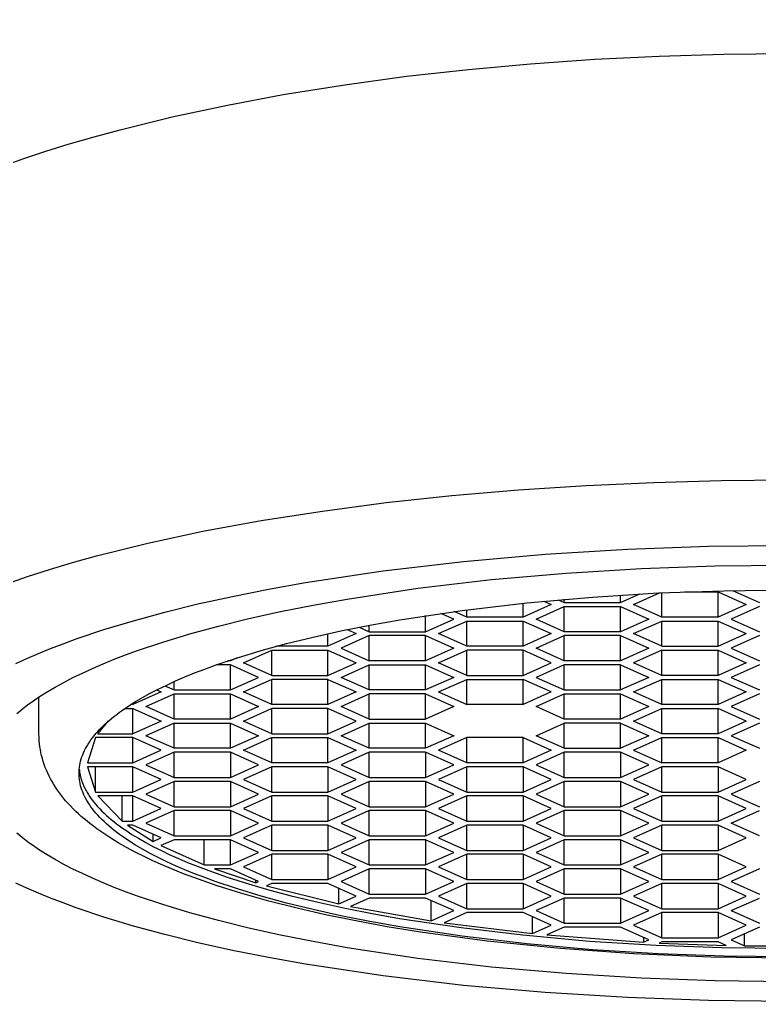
# Model space of a CAD drawing. Extents: x 11391 to 11985, y -6587 to -6167.
# Drawn here: x 11780.23 to 11789.47, y -6324.67 to -6312.41 of the extents above; entities that cross this region are included whole.
import ezdxf

# ---------------------------------------------------------------- set-up
doc = ezdxf.new("R2010")
doc.units = 0
doc.header["$LTSCALE"] = 7
doc.header["$MEASUREMENT"] = 0
doc.layers.get('0').update_dxf_attribs({"color": 2, "linetype": 'CONTINUOUS'})
doc.layers.add('Make2D 표시선', color=7, linetype='CONTINUOUS')

msp = doc.modelspace()

# ---------------------------------------------------------------- linework, layer by layer
at = {"color": 2}
for p, q in [((11786.954, -6319.652), (11787.031, -6319.686)), ((11787.031, -6319.686), (11787.031, -6319.645)), ((11787.734, -6319.686), (11787.973, -6319.579)), ((11787.734, -6319.686), (11787.734, -6319.593)), ((11787.897, -6319.71), (11788.219, -6319.566)), ((11788.249, -6319.868), (11788.249, -6319.565)), ((11788.532, -6319.553), (11788.952, -6319.553)), ((11788.952, -6319.868), (11788.952, -6319.553)), ((11788.953, -6319.553), (11789.304, -6319.71)), ((11789.131, -6319.535), (11789.467, -6319.686)), ((11786.516, -6319.868), (11786.516, -6319.694)), ((11786.867, -6319.71), (11786.516, -6319.868)), ((11786.679, -6319.892), (11787.03, -6319.735)), ((11786.774, -6319.668), (11786.867, -6319.71)), ((11787.031, -6319.686), (11787.734, -6319.686)), ((11787.031, -6319.735), (11787.734, -6319.735)), ((11787.031, -6320.05), (11787.031, -6319.735)), ((11787.734, -6319.735), (11788.086, -6319.892)), ((11787.734, -6320.05), (11787.734, -6319.735)), ((11788.249, -6319.868), (11787.897, -6319.71)), ((11789.304, -6319.71), (11788.952, -6319.868)), ((11789.467, -6319.735), (11789.116, -6319.892)), ((11785.297, -6320.05), (11785.297, -6319.85)), ((11785.297, -6320.05), (11785.649, -6319.892)), ((11785.649, -6319.892), (11785.49, -6319.821)), ((11785.812, -6319.868), (11785.655, -6319.798)), ((11785.812, -6319.868), (11785.812, -6319.777)), ((11786.516, -6319.868), (11785.812, -6319.868)), ((11787.031, -6320.05), (11786.679, -6319.892)), ((11788.086, -6319.892), (11787.734, -6320.05)), ((11788.952, -6319.868), (11788.249, -6319.868)), ((11789.116, -6319.892), (11789.467, -6320.05)), ((11784.469, -6319.994), (11784.594, -6320.05)), ((11784.594, -6320.05), (11784.594, -6319.97)), ((11785.461, -6320.074), (11785.812, -6319.917)), ((11785.812, -6319.917), (11786.516, -6319.917)), ((11785.812, -6320.232), (11785.812, -6319.917)), ((11786.516, -6319.917), (11786.867, -6320.074)), ((11786.516, -6320.232), (11786.516, -6319.917)), ((11787.897, -6320.074), (11788.249, -6319.917)), ((11788.249, -6319.917), (11788.952, -6319.917)), ((11788.249, -6320.232), (11788.249, -6319.917)), ((11788.952, -6319.917), (11789.304, -6320.074)), ((11788.952, -6320.232), (11788.952, -6319.917)), ((11784.431, -6320.074), (11784.079, -6320.232)), ((11784.079, -6320.232), (11784.079, -6320.075)), ((11784.594, -6320.099), (11784.242, -6320.256)), ((11784.319, -6320.024), (11784.431, -6320.074)), ((11784.594, -6320.05), (11785.297, -6320.05)), ((11784.594, -6320.414), (11784.594, -6320.099)), ((11785.297, -6320.099), (11784.594, -6320.099)), ((11785.297, -6320.414), (11785.297, -6320.099)), ((11785.297, -6320.099), (11785.649, -6320.256)), ((11785.812, -6320.232), (11785.461, -6320.074)), ((11786.867, -6320.074), (11786.516, -6320.232)), ((11786.679, -6320.256), (11787.031, -6320.099)), ((11787.734, -6320.05), (11787.031, -6320.05)), ((11787.734, -6320.099), (11787.031, -6320.099)), ((11787.031, -6320.414), (11787.031, -6320.099)), ((11787.734, -6320.414), (11787.734, -6320.099)), ((11787.734, -6320.099), (11788.086, -6320.256)), ((11788.249, -6320.232), (11787.897, -6320.074)), ((11788.952, -6320.232), (11789.304, -6320.074)), ((11789.467, -6320.099), (11789.116, -6320.256)), ((11784.079, -6320.232), (11783.437, -6320.232)), ((11784.242, -6320.256), (11784.594, -6320.414)), ((11785.649, -6320.256), (11785.297, -6320.414)), ((11786.516, -6320.232), (11785.812, -6320.232)), ((11787.031, -6320.414), (11786.679, -6320.256)), ((11788.086, -6320.256), (11787.734, -6320.414)), ((11788.249, -6320.232), (11788.952, -6320.232)), ((11789.116, -6320.256), (11789.467, -6320.414)), ((11782.945, -6320.376), (11782.861, -6320.414)), ((11783.024, -6320.438), (11783.376, -6320.281)), ((11783.376, -6320.596), (11783.376, -6320.281)), ((11783.376, -6320.281), (11784.079, -6320.281)), ((11784.079, -6320.281), (11784.431, -6320.438)), ((11784.079, -6320.596), (11784.079, -6320.281)), ((11785.461, -6320.438), (11785.812, -6320.281)), ((11786.516, -6320.281), (11785.812, -6320.281)), ((11785.812, -6320.596), (11785.812, -6320.281)), ((11786.867, -6320.438), (11786.516, -6320.281)), ((11786.516, -6320.596), (11786.516, -6320.281)), ((11788.249, -6320.281), (11787.897, -6320.438)), ((11788.249, -6320.281), (11788.952, -6320.281)), ((11788.249, -6320.596), (11788.249, -6320.281)), ((11788.952, -6320.596), (11788.952, -6320.281)), ((11788.953, -6320.281), (11789.304, -6320.438)), ((11782.861, -6320.463), (11782.687, -6320.463)), ((11782.861, -6320.414), (11782.829, -6320.414)), ((11782.861, -6320.414), (11782.861, -6320.404)), ((11783.212, -6320.621), (11782.861, -6320.463)), ((11782.861, -6320.778), (11782.861, -6320.463)), ((11783.376, -6320.596), (11783.024, -6320.438)), ((11784.079, -6320.596), (11784.431, -6320.438)), ((11784.242, -6320.621), (11784.594, -6320.463)), ((11785.297, -6320.414), (11784.594, -6320.414)), ((11784.594, -6320.463), (11785.297, -6320.463)), ((11784.594, -6320.778), (11784.594, -6320.463)), ((11785.297, -6320.463), (11785.649, -6320.621)), ((11785.297, -6320.778), (11785.297, -6320.463)), ((11785.812, -6320.596), (11785.461, -6320.438)), ((11786.516, -6320.596), (11786.867, -6320.438)), ((11787.03, -6320.463), (11786.679, -6320.621)), ((11787.734, -6320.414), (11787.031, -6320.414)), ((11787.734, -6320.463), (11787.031, -6320.463)), ((11787.031, -6320.778), (11787.031, -6320.463)), ((11787.734, -6320.463), (11788.086, -6320.621)), ((11787.734, -6320.778), (11787.734, -6320.463)), ((11788.249, -6320.596), (11787.897, -6320.438)), ((11789.304, -6320.439), (11788.952, -6320.596)), ((11789.467, -6320.463), (11789.116, -6320.621)), ((11782.861, -6320.778), (11783.212, -6320.621)), ((11783.376, -6320.596), (11784.079, -6320.596)), ((11784.594, -6320.778), (11784.242, -6320.621)), ((11785.649, -6320.621), (11785.297, -6320.778)), ((11785.812, -6320.596), (11786.516, -6320.596)), ((11786.679, -6320.621), (11787.031, -6320.778)), ((11788.086, -6320.621), (11787.734, -6320.778)), ((11788.952, -6320.596), (11788.249, -6320.596)), ((11789.116, -6320.621), (11789.467, -6320.778)), ((11782.041, -6320.726), (11782.157, -6320.778)), ((11782.157, -6320.778), (11782.157, -6320.673)), ((11783.024, -6320.803), (11783.375, -6320.645)), ((11783.376, -6320.96), (11783.376, -6320.645)), ((11784.079, -6320.645), (11783.376, -6320.645)), ((11784.079, -6320.645), (11784.431, -6320.803)), ((11784.079, -6320.96), (11784.079, -6320.645)), ((11785.461, -6320.803), (11785.812, -6320.645)), ((11785.812, -6320.645), (11786.516, -6320.645)), ((11785.812, -6320.96), (11785.812, -6320.645)), ((11786.867, -6320.803), (11786.516, -6320.645)), ((11786.516, -6320.96), (11786.516, -6320.645)), ((11787.897, -6320.803), (11788.249, -6320.645)), ((11788.249, -6320.645), (11788.952, -6320.645)), ((11788.249, -6320.96), (11788.249, -6320.645)), ((11788.952, -6320.645), (11789.304, -6320.803)), ((11788.952, -6320.96), (11788.952, -6320.645)), ((11781.994, -6320.803), (11781.642, -6320.96)), ((11781.805, -6320.985), (11782.157, -6320.827)), ((11781.937, -6320.777), (11781.994, -6320.803)), ((11782.157, -6320.778), (11782.861, -6320.778)), ((11782.157, -6320.827), (11782.861, -6320.827)), ((11782.157, -6321.142), (11782.157, -6320.827)), ((11782.861, -6320.827), (11783.212, -6320.985)), ((11782.861, -6321.142), (11782.861, -6320.827)), ((11783.376, -6320.96), (11783.024, -6320.803)), ((11784.431, -6320.803), (11784.079, -6320.96)), ((11784.242, -6320.985), (11784.594, -6320.827)), ((11785.297, -6320.778), (11784.594, -6320.778)), ((11785.297, -6320.827), (11784.594, -6320.827)), ((11784.594, -6321.142), (11784.594, -6320.827)), ((11785.297, -6320.827), (11785.649, -6320.985)), ((11785.297, -6321.142), (11785.297, -6320.827)), ((11785.461, -6320.803), (11785.812, -6320.96)), ((11786.867, -6320.803), (11786.516, -6320.96)), ((11786.679, -6320.985), (11787.031, -6320.827)), ((11787.031, -6320.778), (11787.734, -6320.778)), ((11787.031, -6320.827), (11787.734, -6320.827)), ((11787.031, -6321.142), (11787.031, -6320.827)), ((11787.734, -6320.827), (11788.086, -6320.985)), ((11787.734, -6321.142), (11787.734, -6320.827)), ((11788.249, -6320.96), (11787.897, -6320.803)), ((11789.304, -6320.803), (11788.952, -6320.96)), ((11789.467, -6320.827), (11789.116, -6320.985)), ((11781.642, -6320.96), (11781.615, -6320.96)), ((11781.642, -6320.96), (11781.642, -6320.943)), ((11782.157, -6321.142), (11781.806, -6320.985)), ((11783.212, -6320.985), (11782.861, -6321.142)), ((11784.079, -6320.96), (11783.376, -6320.96)), ((11784.594, -6321.142), (11784.242, -6320.985)), ((11785.649, -6320.985), (11785.297, -6321.142)), ((11786.516, -6320.96), (11785.812, -6320.96)), ((11787.031, -6321.142), (11786.679, -6320.985)), ((11788.086, -6320.985), (11787.734, -6321.142)), ((11788.952, -6320.96), (11788.249, -6320.96)), ((11789.116, -6320.985), (11789.467, -6321.142)), ((11781.541, -6321.009), (11781.642, -6321.009)), ((11781.642, -6321.324), (11781.642, -6321.009)), ((11781.642, -6321.009), (11781.994, -6321.167)), ((11783.024, -6321.167), (11783.375, -6321.009)), ((11783.376, -6321.324), (11783.376, -6321.009)), ((11784.079, -6321.009), (11783.376, -6321.009)), ((11784.431, -6321.167), (11784.079, -6321.009)), ((11784.079, -6321.324), (11784.079, -6321.009)), ((11787.897, -6321.167), (11788.249, -6321.009)), ((11788.249, -6321.009), (11788.952, -6321.009)), ((11788.249, -6321.324), (11788.249, -6321.009)), ((11788.952, -6321.324), (11788.952, -6321.009)), ((11789.304, -6321.167), (11788.953, -6321.009)), ((11781.206, -6321.324), (11781.336, -6321.165)), ((11781.994, -6321.167), (11781.642, -6321.324)), ((11782.157, -6321.191), (11781.805, -6321.349)), ((11782.861, -6321.142), (11782.157, -6321.142)), ((11782.157, -6321.191), (11782.861, -6321.191)), ((11782.157, -6321.506), (11782.157, -6321.191)), ((11782.861, -6321.191), (11783.212, -6321.349)), ((11782.861, -6321.506), (11782.861, -6321.191)), ((11783.376, -6321.324), (11783.024, -6321.167)), ((11784.079, -6321.324), (11784.431, -6321.167)), ((11784.242, -6321.349), (11784.594, -6321.191)), ((11784.594, -6321.142), (11785.297, -6321.142)), ((11784.594, -6321.191), (11785.297, -6321.191)), ((11784.594, -6321.506), (11784.594, -6321.191)), ((11785.297, -6321.191), (11785.649, -6321.349)), ((11785.297, -6321.506), (11785.297, -6321.191)), ((11786.679, -6321.349), (11787.03, -6321.191)), ((11787.734, -6321.142), (11787.031, -6321.142)), ((11787.734, -6321.191), (11787.031, -6321.191)), ((11787.031, -6321.506), (11787.031, -6321.191)), ((11787.734, -6321.191), (11788.086, -6321.349)), ((11787.734, -6321.506), (11787.734, -6321.191)), ((11788.249, -6321.324), (11787.897, -6321.167)), ((11789.304, -6321.167), (11788.952, -6321.324)), ((11789.467, -6321.191), (11789.116, -6321.349)), ((11781.206, -6321.324), (11781.642, -6321.324)), ((11782.157, -6321.506), (11781.805, -6321.349)), ((11783.212, -6321.349), (11782.861, -6321.506)), ((11783.376, -6321.324), (11784.079, -6321.324)), ((11784.594, -6321.506), (11784.242, -6321.349)), ((11785.649, -6321.349), (11785.297, -6321.506)), ((11787.031, -6321.506), (11786.679, -6321.349)), ((11788.086, -6321.349), (11787.734, -6321.506)), ((11788.952, -6321.324), (11788.249, -6321.324)), ((11789.116, -6321.349), (11789.467, -6321.506)), ((11781.176, -6321.373), (11781.077, -6321.688)), ((11781.642, -6321.373), (11781.176, -6321.373)), ((11781.994, -6321.531), (11781.642, -6321.373)), ((11781.642, -6321.688), (11781.642, -6321.373)), ((11783.024, -6321.531), (11783.375, -6321.373)), ((11783.376, -6321.688), (11783.376, -6321.373)), ((11783.376, -6321.373), (11784.079, -6321.373)), ((11784.079, -6321.373), (11784.431, -6321.531)), ((11784.079, -6321.688), (11784.079, -6321.373)), ((11785.812, -6321.373), (11785.461, -6321.531)), ((11786.516, -6321.373), (11785.812, -6321.373)), ((11785.812, -6321.688), (11785.812, -6321.373)), ((11786.516, -6321.373), (11786.867, -6321.531)), ((11786.516, -6321.688), (11786.516, -6321.373)), ((11787.897, -6321.531), (11788.249, -6321.373)), ((11788.249, -6321.373), (11788.952, -6321.373)), ((11788.249, -6321.688), (11788.249, -6321.373)), ((11788.952, -6321.373), (11789.304, -6321.531)), ((11788.952, -6321.688), (11788.952, -6321.373)), ((11781.642, -6321.688), (11781.993, -6321.531)), ((11782.157, -6321.555), (11781.805, -6321.713)), ((11782.861, -6321.506), (11782.157, -6321.506)), ((11782.861, -6321.555), (11782.157, -6321.555)), ((11782.157, -6321.87), (11782.157, -6321.555)), ((11783.212, -6321.713), (11782.861, -6321.555)), ((11782.861, -6321.555), (11782.861, -6321.87)), ((11783.376, -6321.688), (11783.024, -6321.531)), ((11784.431, -6321.531), (11784.079, -6321.688)), ((11784.594, -6321.555), (11784.242, -6321.713)), ((11785.297, -6321.506), (11784.594, -6321.506)), ((11785.297, -6321.555), (11784.594, -6321.555)), ((11784.594, -6321.87), (11784.594, -6321.555)), ((11785.649, -6321.713), (11785.297, -6321.555)), ((11785.297, -6321.555), (11785.297, -6321.87)), ((11785.812, -6321.688), (11785.461, -6321.531)), ((11786.867, -6321.531), (11786.516, -6321.688)), ((11787.031, -6321.555), (11786.679, -6321.713)), ((11787.031, -6321.506), (11787.734, -6321.506)), ((11787.734, -6321.555), (11787.031, -6321.555)), ((11787.031, -6321.87), (11787.031, -6321.555)), ((11788.086, -6321.713), (11787.734, -6321.555)), ((11787.734, -6321.555), (11787.734, -6321.87)), ((11787.897, -6321.531), (11788.249, -6321.688)), ((11789.304, -6321.531), (11788.952, -6321.688)), ((11781.077, -6321.688), (11781.642, -6321.688)), ((11781.805, -6321.713), (11782.157, -6321.87)), ((11782.861, -6321.87), (11783.212, -6321.713)), ((11784.079, -6321.688), (11783.376, -6321.688)), ((11784.242, -6321.713), (11784.594, -6321.87)), ((11785.297, -6321.87), (11785.649, -6321.713)), ((11786.516, -6321.688), (11785.812, -6321.688)), ((11786.679, -6321.713), (11787.031, -6321.87)), ((11787.734, -6321.87), (11788.086, -6321.713)), ((11788.952, -6321.688), (11788.249, -6321.688)), ((11781.642, -6321.737), (11781.077, -6321.737)), ((11781.077, -6321.737), (11781.176, -6322.053)), ((11781.176, -6322.053), (11781.176, -6321.737)), ((11781.994, -6321.895), (11781.642, -6321.737)), ((11781.642, -6322.053), (11781.642, -6321.737)), ((11783.376, -6321.737), (11783.024, -6321.895)), ((11783.376, -6322.053), (11783.376, -6321.737)), ((11784.079, -6321.737), (11783.376, -6321.737)), ((11784.431, -6321.895), (11784.079, -6321.737)), ((11784.079, -6321.737), (11784.079, -6322.053)), ((11785.812, -6321.737), (11785.461, -6321.895)), ((11786.516, -6321.737), (11785.812, -6321.737)), ((11785.812, -6322.053), (11785.812, -6321.738)), ((11786.867, -6321.895), (11786.516, -6321.737)), ((11786.516, -6321.738), (11786.516, -6322.053)), ((11788.249, -6321.737), (11787.897, -6321.895)), ((11788.952, -6321.737), (11788.249, -6321.737)), ((11788.249, -6322.053), (11788.249, -6321.737)), ((11789.304, -6321.895), (11788.952, -6321.737)), ((11788.952, -6321.737), (11788.952, -6322.053)), ((11781.642, -6322.053), (11781.993, -6321.895)), ((11782.157, -6321.919), (11781.805, -6322.077)), ((11782.157, -6321.87), (11782.861, -6321.87)), ((11782.861, -6321.919), (11782.157, -6321.919)), ((11782.157, -6322.235), (11782.157, -6321.919)), ((11783.212, -6322.077), (11782.861, -6321.919)), ((11782.861, -6321.919), (11782.861, -6322.235)), ((11783.024, -6321.895), (11783.376, -6322.053)), ((11784.079, -6322.053), (11784.431, -6321.895)), ((11784.594, -6321.919), (11784.242, -6322.077)), ((11784.594, -6321.87), (11785.297, -6321.87)), ((11785.297, -6321.919), (11784.594, -6321.919)), ((11784.594, -6322.235), (11784.594, -6321.919)), ((11785.649, -6322.077), (11785.297, -6321.919)), ((11785.297, -6321.919), (11785.297, -6322.235)), ((11785.461, -6321.895), (11785.812, -6322.053)), ((11786.516, -6322.053), (11786.867, -6321.895)), ((11787.031, -6321.919), (11786.679, -6322.077)), ((11787.031, -6321.87), (11787.734, -6321.87)), ((11787.734, -6321.919), (11787.031, -6321.919)), ((11787.031, -6322.235), (11787.031, -6321.919)), ((11788.086, -6322.077), (11787.734, -6321.919)), ((11787.734, -6321.919), (11787.734, -6322.235)), ((11787.897, -6321.895), (11788.249, -6322.053)), ((11788.952, -6322.053), (11789.304, -6321.895)), ((11789.467, -6321.919), (11789.116, -6322.077)), ((11781.176, -6322.053), (11781.642, -6322.053)), ((11781.206, -6322.101), (11781.51, -6322.417)), ((11781.642, -6322.101), (11781.206, -6322.101)), ((11781.51, -6322.417), (11781.51, -6322.101)), ((11781.994, -6322.259), (11781.642, -6322.101)), ((11781.642, -6322.417), (11781.642, -6322.101)), ((11781.805, -6322.077), (11782.157, -6322.235)), ((11782.861, -6322.235), (11783.212, -6322.077)), ((11783.376, -6322.101), (11783.024, -6322.259)), ((11783.376, -6322.053), (11784.079, -6322.053)), ((11783.376, -6322.417), (11783.376, -6322.101)), ((11784.079, -6322.101), (11783.376, -6322.101)), ((11784.431, -6322.259), (11784.079, -6322.101)), ((11784.079, -6322.101), (11784.079, -6322.417)), ((11784.242, -6322.077), (11784.594, -6322.235)), ((11785.297, -6322.235), (11785.649, -6322.077)), ((11785.812, -6322.101), (11785.461, -6322.259)), ((11785.812, -6322.053), (11786.516, -6322.053)), ((11786.516, -6322.101), (11785.812, -6322.101)), ((11785.812, -6322.417), (11785.812, -6322.101)), ((11786.867, -6322.259), (11786.516, -6322.101)), ((11786.516, -6322.101), (11786.516, -6322.417)), ((11786.679, -6322.077), (11787.031, -6322.235)), ((11787.734, -6322.235), (11788.086, -6322.077)), ((11788.249, -6322.101), (11787.897, -6322.259)), ((11788.249, -6322.053), (11788.952, -6322.053)), ((11788.952, -6322.101), (11788.249, -6322.101)), ((11788.249, -6322.417), (11788.249, -6322.101)), ((11789.304, -6322.259), (11788.952, -6322.101)), ((11788.952, -6322.101), (11788.952, -6322.417)), ((11789.116, -6322.077), (11789.467, -6322.235)), ((11781.642, -6322.417), (11781.993, -6322.259)), ((11782.157, -6322.283), (11781.805, -6322.441)), ((11782.157, -6322.235), (11782.861, -6322.235)), ((11782.861, -6322.283), (11782.157, -6322.283)), ((11782.157, -6322.599), (11782.157, -6322.283)), ((11783.212, -6322.441), (11782.861, -6322.283)), ((11782.861, -6322.283), (11782.861, -6322.599)), ((11783.024, -6322.259), (11783.376, -6322.417)), ((11784.079, -6322.417), (11784.431, -6322.259)), ((11784.594, -6322.283), (11784.242, -6322.441)), ((11784.594, -6322.235), (11785.297, -6322.235)), ((11785.297, -6322.283), (11784.594, -6322.283)), ((11784.594, -6322.599), (11784.594, -6322.283)), ((11785.649, -6322.441), (11785.297, -6322.283)), ((11785.297, -6322.283), (11785.297, -6322.599)), ((11785.461, -6322.259), (11785.812, -6322.417)), ((11786.516, -6322.417), (11786.867, -6322.259)), ((11787.03, -6322.283), (11786.679, -6322.441)), ((11787.031, -6322.235), (11787.734, -6322.235)), ((11787.734, -6322.283), (11787.031, -6322.283)), ((11787.031, -6322.599), (11787.031, -6322.284)), ((11788.086, -6322.441), (11787.734, -6322.283)), ((11787.734, -6322.283), (11787.734, -6322.599)), ((11787.897, -6322.259), (11788.249, -6322.417)), ((11788.952, -6322.417), (11789.304, -6322.259)), ((11789.116, -6322.441), (11789.467, -6322.283)), ((11781.51, -6322.417), (11781.642, -6322.417)), ((11781.574, -6322.465), (11781.894, -6322.668)), ((11781.642, -6322.465), (11781.574, -6322.465)), ((11781.994, -6322.623), (11781.642, -6322.465)), ((11781.805, -6322.441), (11782.157, -6322.599)), ((11782.861, -6322.599), (11783.212, -6322.441)), ((11783.376, -6322.465), (11783.024, -6322.623)), ((11783.376, -6322.417), (11784.079, -6322.417)), ((11783.376, -6322.781), (11783.376, -6322.465)), ((11784.079, -6322.465), (11783.376, -6322.465)), ((11784.431, -6322.623), (11784.079, -6322.465)), ((11784.079, -6322.465), (11784.079, -6322.781)), ((11784.242, -6322.441), (11784.594, -6322.599)), ((11785.297, -6322.599), (11785.649, -6322.441)), ((11785.812, -6322.465), (11785.461, -6322.623)), ((11785.812, -6322.417), (11786.516, -6322.417)), ((11786.516, -6322.465), (11785.812, -6322.465)), ((11785.812, -6322.781), (11785.812, -6322.465)), ((11786.867, -6322.623), (11786.516, -6322.465)), ((11786.516, -6322.465), (11786.516, -6322.781)), ((11786.679, -6322.441), (11787.031, -6322.599)), ((11787.734, -6322.599), (11788.086, -6322.441)), ((11788.249, -6322.465), (11787.897, -6322.623)), ((11788.249, -6322.417), (11788.952, -6322.417)), ((11788.952, -6322.465), (11788.249, -6322.465)), ((11788.249, -6322.781), (11788.249, -6322.465)), ((11789.304, -6322.623), (11788.952, -6322.465)), ((11788.952, -6322.465), (11788.952, -6322.781)), ((11789.467, -6322.599), (11789.116, -6322.441)), ((11781.894, -6322.668), (11781.894, -6322.578)), ((11781.894, -6322.668), (11781.993, -6322.624)), ((11782.157, -6322.647), (11781.993, -6322.721)), ((11782.157, -6322.599), (11782.861, -6322.599)), ((11782.861, -6322.647), (11782.157, -6322.647)), ((11782.532, -6322.963), (11782.532, -6322.647)), ((11783.212, -6322.805), (11782.861, -6322.647)), ((11782.861, -6322.963), (11782.861, -6322.647)), ((11783.024, -6322.623), (11783.376, -6322.781)), ((11784.079, -6322.781), (11784.431, -6322.623)), ((11784.594, -6322.647), (11784.242, -6322.805)), ((11784.594, -6322.599), (11785.297, -6322.599)), ((11785.297, -6322.647), (11784.594, -6322.647)), ((11784.594, -6322.963), (11784.594, -6322.647)), ((11785.649, -6322.805), (11785.297, -6322.647)), ((11785.297, -6322.647), (11785.297, -6322.963)), ((11785.461, -6322.623), (11785.812, -6322.781)), ((11786.516, -6322.781), (11786.867, -6322.623)), ((11787.031, -6322.647), (11786.679, -6322.805)), ((11787.031, -6322.599), (11787.734, -6322.599)), ((11787.734, -6322.647), (11787.031, -6322.647)), ((11787.031, -6322.963), (11787.031, -6322.647)), ((11788.086, -6322.805), (11787.734, -6322.647)), ((11787.734, -6322.647), (11787.734, -6322.963)), ((11787.897, -6322.623), (11788.249, -6322.781)), ((11788.952, -6322.781), (11789.304, -6322.623)), ((11781.993, -6322.721), (11782.532, -6322.963)), ((11782.861, -6322.963), (11783.212, -6322.805)), ((11783.376, -6322.829), (11783.024, -6322.987)), ((11783.376, -6322.781), (11784.079, -6322.781)), ((11783.376, -6323.145), (11783.376, -6322.829)), ((11784.079, -6322.829), (11783.376, -6322.829)), ((11784.431, -6322.987), (11784.079, -6322.829)), ((11784.079, -6322.829), (11784.079, -6323.145)), ((11784.242, -6322.805), (11784.594, -6322.963)), ((11785.297, -6322.963), (11785.649, -6322.805)), ((11785.812, -6322.829), (11785.461, -6322.987)), ((11785.812, -6322.781), (11786.516, -6322.781)), ((11786.516, -6322.829), (11785.812, -6322.829)), ((11785.812, -6323.145), (11785.812, -6322.829)), ((11786.867, -6322.987), (11786.516, -6322.829)), ((11786.516, -6322.829), (11786.516, -6323.145)), ((11786.679, -6322.805), (11787.031, -6322.963)), ((11787.734, -6322.963), (11788.086, -6322.805)), ((11788.249, -6322.829), (11787.897, -6322.987)), ((11788.249, -6322.781), (11788.952, -6322.781)), ((11788.952, -6322.829), (11788.249, -6322.829)), ((11788.249, -6323.145), (11788.249, -6322.829)), ((11789.304, -6322.987), (11788.952, -6322.829)), ((11788.952, -6322.829), (11788.952, -6323.145)), ((11782.532, -6322.963), (11782.861, -6322.963)), ((11782.861, -6323.012), (11782.66, -6323.012)), ((11782.66, -6323.012), (11783.178, -6323.184)), ((11783.212, -6323.169), (11782.861, -6323.012)), ((11783.024, -6322.987), (11783.376, -6323.145)), ((11784.079, -6323.145), (11784.431, -6322.987)), ((11784.594, -6323.012), (11784.242, -6323.169)), ((11784.594, -6322.963), (11785.297, -6322.963)), ((11785.297, -6323.012), (11784.594, -6323.012)), ((11784.594, -6323.327), (11784.594, -6323.012)), ((11785.649, -6323.169), (11785.297, -6323.012)), ((11785.297, -6323.012), (11785.297, -6323.327)), ((11785.461, -6322.987), (11785.812, -6323.145)), ((11786.516, -6323.145), (11786.867, -6322.987)), ((11787.031, -6323.012), (11786.679, -6323.169)), ((11787.031, -6322.963), (11787.734, -6322.963)), ((11787.734, -6323.012), (11787.031, -6323.012)), ((11787.031, -6323.327), (11787.031, -6323.012)), ((11788.086, -6323.169), (11787.734, -6323.012)), ((11787.734, -6323.012), (11787.734, -6323.327)), ((11787.897, -6322.987), (11788.249, -6323.145)), ((11788.952, -6323.145), (11789.304, -6322.987)), ((11789.467, -6323.012), (11789.116, -6323.169)), ((11783.178, -6323.184), (11783.178, -6323.154)), ((11783.178, -6323.184), (11783.212, -6323.169)), ((11783.376, -6323.194), (11783.31, -6323.223)), ((11783.376, -6323.145), (11784.079, -6323.145)), ((11784.079, -6323.194), (11783.376, -6323.194)), ((11784.431, -6323.351), (11784.079, -6323.194)), ((11784.242, -6323.169), (11784.594, -6323.327)), ((11785.297, -6323.327), (11785.649, -6323.169)), ((11785.812, -6323.194), (11785.461, -6323.351)), ((11785.812, -6323.145), (11786.516, -6323.145)), ((11786.516, -6323.194), (11785.812, -6323.194)), ((11785.812, -6323.509), (11785.812, -6323.194)), ((11786.867, -6323.351), (11786.516, -6323.194)), ((11786.516, -6323.194), (11786.516, -6323.509)), ((11786.679, -6323.169), (11787.031, -6323.327)), ((11787.734, -6323.327), (11788.086, -6323.169)), ((11788.249, -6323.194), (11787.897, -6323.351)), ((11788.249, -6323.145), (11788.952, -6323.145)), ((11788.952, -6323.194), (11788.249, -6323.194)), ((11788.249, -6323.509), (11788.249, -6323.194)), ((11789.304, -6323.351), (11788.952, -6323.194)), ((11788.952, -6323.194), (11788.952, -6323.509)), ((11789.116, -6323.169), (11789.467, -6323.327)), ((11783.31, -6323.223), (11784.213, -6323.449)), ((11784.213, -6323.449), (11784.213, -6323.254)), ((11784.594, -6323.327), (11785.297, -6323.327)), ((11787.031, -6323.327), (11787.734, -6323.327)), ((11784.213, -6323.449), (11784.431, -6323.351)), ((11784.594, -6323.376), (11784.361, -6323.48)), ((11785.297, -6323.376), (11784.594, -6323.376)), ((11785.649, -6323.533), (11785.297, -6323.376)), ((11785.366, -6323.66), (11785.366, -6323.407)), ((11785.461, -6323.351), (11785.812, -6323.509)), ((11786.516, -6323.509), (11786.867, -6323.351)), ((11787.031, -6323.376), (11786.679, -6323.533)), ((11787.734, -6323.376), (11787.031, -6323.376)), ((11787.031, -6323.691), (11787.031, -6323.376)), ((11788.086, -6323.533), (11787.734, -6323.376)), ((11787.734, -6323.376), (11787.734, -6323.691)), ((11787.897, -6323.351), (11788.249, -6323.509)), ((11788.952, -6323.509), (11789.304, -6323.351)), ((11789.116, -6323.533), (11789.467, -6323.376)), ((11784.361, -6323.48), (11785.366, -6323.66)), ((11785.366, -6323.66), (11785.649, -6323.533)), ((11785.812, -6323.558), (11785.53, -6323.684)), ((11785.812, -6323.509), (11786.516, -6323.509)), ((11786.516, -6323.558), (11785.812, -6323.558)), ((11786.867, -6323.715), (11786.516, -6323.558)), ((11786.679, -6323.533), (11787.031, -6323.691)), ((11787.734, -6323.691), (11788.086, -6323.533)), ((11788.249, -6323.558), (11787.897, -6323.715)), ((11788.249, -6323.509), (11788.952, -6323.509)), ((11788.952, -6323.558), (11788.249, -6323.558)), ((11788.249, -6323.873), (11788.249, -6323.558)), ((11789.304, -6323.715), (11788.952, -6323.558)), ((11788.952, -6323.558), (11788.952, -6323.873)), ((11789.116, -6323.533), (11789.467, -6323.691)), ((11785.53, -6323.684), (11786.634, -6323.82)), ((11786.634, -6323.82), (11786.634, -6323.611)), ((11787.031, -6323.691), (11787.734, -6323.691)), ((11786.634, -6323.82), (11786.867, -6323.715)), ((11787.031, -6323.74), (11786.813, -6323.837)), ((11787.734, -6323.74), (11787.031, -6323.74)), ((11788.086, -6323.897), (11787.734, -6323.74)), ((11787.897, -6323.715), (11788.249, -6323.873)), ((11788.952, -6323.873), (11789.304, -6323.715)), ((11789.467, -6323.74), (11789.116, -6323.897)), ((11786.813, -6323.837), (11788.02, -6323.927)), ((11788.02, -6323.868), (11788.02, -6323.927)), ((11788.02, -6323.927), (11788.086, -6323.897)), ((11788.249, -6323.922), (11788.215, -6323.937)), ((11788.215, -6323.937), (11789.053, -6323.967)), ((11788.249, -6323.873), (11788.952, -6323.873)), ((11788.952, -6323.922), (11788.249, -6323.922)), ((11789.053, -6323.967), (11788.952, -6323.922)), ((11789.116, -6323.897), (11789.28, -6323.971)), ((11789.28, -6323.971), (11789.28, -6323.824)), ((11789.28, -6323.971), (11790.358, -6323.971))]:
    msp.add_line(p, q, dxfattribs=at)
at = {"color": 7, "linetype": 'Continuous'}
msp.add_spline([(11781.025, -6303.951), (11781.01, -6304.048), (11780.963, -6304.356), (11780.916, -6304.649), (11780.87, -6304.939), (11780.774, -6305.522), (11780.678, -6306.092), (11780.57, -6306.735), (11780.463, -6307.367), (11780.41, -6307.681), (11780.356, -6307.989), (11780.246, -6308.584), (11780.134, -6309.155), (11780.023, -6309.709), (11779.906, -6310.304), (11779.79, -6310.879), (11779.735, -6311.143), (11779.68, -6311.4), (11779.572, -6311.877), (11779.456, -6312.366), (11779.34, -6312.83), (11779.288, -6313.035), (11779.235, -6313.235), (11779.184, -6313.43), (11779.133, -6313.621), (11779.083, -6313.808), (11779.033, -6313.989), (11778.976, -6314.187), (11778.917, -6314.373), (11778.799, -6314.7), (11778.773, -6314.768)], degree=3, dxfattribs=at)
at = {"layer": 'Make2D 표시선'}
msp.add_line((11780.469, -6321.336), (11780.469, -6320.865), dxfattribs=at)
for points in [[(11780.005, -6314.24), (11780.279, -6314.143), (11780.556, -6314.051), (11780.835, -6313.965), (11781.157, -6313.871), (11781.482, -6313.783), (11782.134, -6313.623), (11782.825, -6313.475), (11783.519, -6313.345), (11784.288, -6313.221), (11785.06, -6313.116), (11785.834, -6313.029), (11786.61, -6312.959), (11787.413, -6312.903), (11788.216, -6312.863), (11789.02, -6312.84), (11789.825, -6312.832)], [(11778.818, -6320.021), (11778.902, -6319.972), (11778.99, -6319.923), (11779.081, -6319.875), (11779.176, -6319.827), (11779.377, -6319.731), (11779.592, -6319.636), (11779.823, -6319.543), (11780.068, -6319.451), (11780.327, -6319.361), (11780.6, -6319.273), (11780.887, -6319.187), (11781.188, -6319.104), (11781.827, -6318.944), (11782.514, -6318.797), (11783.243, -6318.663), (11784.009, -6318.544), (11784.806, -6318.439), (11785.625, -6318.351), (11786.46, -6318.28), (11787.304, -6318.224), (11788.149, -6318.186), (11788.99, -6318.163), (11789.819, -6318.155)], [(11780.179, -6320.448), (11780.317, -6320.385), (11780.462, -6320.322), (11780.612, -6320.261), (11780.77, -6320.2), (11780.934, -6320.141), (11781.28, -6320.024), (11781.649, -6319.913), (11782.041, -6319.806), (11782.454, -6319.704), (11782.886, -6319.609), (11783.335, -6319.519), (11783.8, -6319.436), (11784.767, -6319.29), (11785.77, -6319.172), (11786.792, -6319.082), (11787.818, -6319.019), (11788.831, -6318.983), (11789.819, -6318.972)], [(11780.192, -6321.073), (11780.228, -6321.042), (11780.265, -6321.012), (11780.304, -6320.982), (11780.344, -6320.952), (11780.386, -6320.921), (11780.475, -6320.861), (11780.57, -6320.801), (11780.671, -6320.742), (11780.779, -6320.683), (11780.892, -6320.624), (11781.012, -6320.566), (11781.138, -6320.508), (11781.27, -6320.452), (11781.408, -6320.395), (11781.551, -6320.34), (11781.701, -6320.286), (11782.017, -6320.179), (11782.355, -6320.077), (11782.713, -6319.98), (11783.09, -6319.887), (11783.485, -6319.799), (11783.895, -6319.718), (11784.32, -6319.642), (11785.203, -6319.508), (11786.12, -6319.4), (11787.054, -6319.318), (11787.99, -6319.261), (11788.916, -6319.228), (11789.819, -6319.218)], [(11789.819, -6324.109), (11789.024, -6324.1), (11788.209, -6324.071), (11787.384, -6324.021), (11786.562, -6323.948), (11785.755, -6323.853), (11784.976, -6323.736), (11784.603, -6323.669), (11784.241, -6323.597), (11783.894, -6323.52), (11783.561, -6323.438), (11783.246, -6323.352), (11782.949, -6323.262), (11782.67, -6323.169), (11782.539, -6323.121), (11782.412, -6323.072), (11782.291, -6323.023), (11782.174, -6322.973), (11782.064, -6322.922), (11781.958, -6322.871), (11781.858, -6322.819), (11781.764, -6322.767), (11781.674, -6322.715), (11781.591, -6322.662), (11781.513, -6322.609), (11781.476, -6322.582), (11781.44, -6322.556), (11781.406, -6322.529), (11781.373, -6322.502), (11781.341, -6322.476), (11781.311, -6322.449), (11781.282, -6322.422), (11781.255, -6322.396), (11781.228, -6322.369), (11781.204, -6322.342), (11781.18, -6322.315), (11781.158, -6322.289), (11781.137, -6322.262), (11781.117, -6322.236), (11781.099, -6322.209), (11781.082, -6322.182), (11781.066, -6322.156), (11781.051, -6322.13), (11781.038, -6322.103), (11781.026, -6322.077), (11781.015, -6322.051), (11781.005, -6322.025), (11780.997, -6321.998), (11780.989, -6321.973), (11780.983, -6321.947), (11780.978, -6321.921), (11780.974, -6321.895), (11780.972, -6321.87), (11780.97, -6321.844), (11780.969, -6321.819), (11780.97, -6321.793), (11780.972, -6321.768), (11780.974, -6321.742), (11780.978, -6321.717), (11780.983, -6321.691), (11780.989, -6321.665), (11780.997, -6321.639), (11781.005, -6321.613), (11781.015, -6321.587), (11781.026, -6321.561), (11781.038, -6321.534), (11781.051, -6321.508), (11781.066, -6321.482), (11781.082, -6321.455), (11781.099, -6321.429), (11781.117, -6321.402), (11781.137, -6321.375), (11781.158, -6321.349), (11781.18, -6321.322), (11781.204, -6321.295), (11781.228, -6321.269), (11781.255, -6321.242), (11781.282, -6321.215), (11781.311, -6321.188), (11781.341, -6321.162), (11781.373, -6321.135), (11781.406, -6321.108), (11781.44, -6321.082), (11781.476, -6321.055), (11781.513, -6321.029), (11781.591, -6320.976), (11781.674, -6320.923), (11781.764, -6320.87), (11781.858, -6320.818), (11781.958, -6320.767), (11782.064, -6320.716), (11782.174, -6320.665), (11782.291, -6320.615), (11782.412, -6320.565), (11782.539, -6320.517), (11782.67, -6320.469), (11782.949, -6320.375), (11783.246, -6320.285), (11783.561, -6320.199), (11783.894, -6320.118), (11784.241, -6320.041), (11784.603, -6319.968), (11784.976, -6319.902), (11785.755, -6319.784), (11786.562, -6319.689), (11787.384, -6319.617), (11788.209, -6319.567), (11789.024, -6319.538), (11789.819, -6319.528)], [(11789.82, -6324.126), (11788.86, -6324.113), (11787.9, -6324.073), (11786.983, -6324.007), (11786.068, -6323.914), (11785.234, -6323.801), (11784.818, -6323.733), (11784.404, -6323.657), (11784.048, -6323.584), (11783.692, -6323.503), (11783.34, -6323.414), (11782.989, -6323.315), (11782.695, -6323.223), (11782.404, -6323.121), (11782.274, -6323.072), (11782.146, -6323.021), (11782.018, -6322.967), (11781.892, -6322.91), (11781.781, -6322.858), (11781.672, -6322.803), (11781.564, -6322.746), (11781.458, -6322.685), (11781.367, -6322.63), (11781.278, -6322.571), (11781.191, -6322.51), (11781.148, -6322.478), (11781.105, -6322.446), (11781.069, -6322.417), (11781.033, -6322.387), (11780.997, -6322.356), (11780.962, -6322.325), (11780.928, -6322.293), (11780.895, -6322.26), (11780.862, -6322.226), (11780.83, -6322.192), (11780.802, -6322.16), (11780.775, -6322.128), (11780.749, -6322.095), (11780.724, -6322.062), (11780.699, -6322.028), (11780.676, -6321.993), (11780.653, -6321.958), (11780.632, -6321.921), (11780.613, -6321.887), (11780.595, -6321.852), (11780.578, -6321.817), (11780.562, -6321.781), (11780.548, -6321.745), (11780.534, -6321.708), (11780.522, -6321.671), (11780.511, -6321.634), (11780.501, -6321.597), (11780.493, -6321.561), (11780.486, -6321.523), (11780.48, -6321.486), (11780.475, -6321.449), (11780.472, -6321.411), (11780.47, -6321.373), (11780.47, -6321.355), (11780.469, -6321.336)], [(11780.972, -6321.766), (11780.973, -6321.78), (11780.975, -6321.794), (11780.977, -6321.808), (11780.979, -6321.822), (11780.982, -6321.836), (11780.985, -6321.849), (11780.989, -6321.863), (11780.992, -6321.877), (11780.996, -6321.89), (11781, -6321.904), (11781.005, -6321.917), (11781.01, -6321.931), (11781.015, -6321.944), (11781.02, -6321.957), (11781.026, -6321.97), (11781.031, -6321.983), (11781.038, -6321.998), (11781.046, -6322.013), (11781.053, -6322.027), (11781.061, -6322.042), (11781.069, -6322.056), (11781.078, -6322.07), (11781.086, -6322.084), (11781.095, -6322.098), (11781.114, -6322.125), (11781.133, -6322.152), (11781.154, -6322.178), (11781.175, -6322.203), (11781.201, -6322.233), (11781.227, -6322.262), (11781.255, -6322.29), (11781.283, -6322.317), (11781.312, -6322.344), (11781.341, -6322.37), (11781.371, -6322.395), (11781.402, -6322.42), (11781.439, -6322.448), (11781.476, -6322.476), (11781.514, -6322.504), (11781.552, -6322.53), (11781.63, -6322.581), (11781.71, -6322.63), (11781.804, -6322.684), (11781.9, -6322.735), (11781.998, -6322.784), (11782.096, -6322.831), (11782.21, -6322.882), (11782.325, -6322.931), (11782.557, -6323.021), (11782.819, -6323.114), (11783.084, -6323.199), (11783.351, -6323.276), (11783.62, -6323.347), (11783.956, -6323.428), (11784.293, -6323.502), (11784.632, -6323.569), (11784.973, -6323.629), (11785.741, -6323.745), (11786.512, -6323.837), (11787.344, -6323.912), (11788.179, -6323.963), (11789, -6323.993), (11789.821, -6324.003)], [(11789.819, -6324.42), (11788.916, -6324.409), (11787.99, -6324.376), (11787.054, -6324.319), (11786.12, -6324.237), (11785.203, -6324.129), (11784.32, -6323.996), (11783.895, -6323.92), (11783.485, -6323.838), (11783.09, -6323.751), (11782.713, -6323.658), (11782.355, -6323.56), (11782.017, -6323.458), (11781.701, -6323.352), (11781.551, -6323.297), (11781.408, -6323.242), (11781.27, -6323.186), (11781.138, -6323.129), (11781.012, -6323.071), (11780.892, -6323.013), (11780.779, -6322.955), (11780.671, -6322.896), (11780.57, -6322.836), (11780.475, -6322.776), (11780.386, -6322.716), (11780.344, -6322.686), (11780.304, -6322.656), (11780.265, -6322.625), (11780.228, -6322.595), (11780.192, -6322.565)], [(11789.819, -6324.666), (11788.831, -6324.654), (11787.818, -6324.618), (11786.792, -6324.556), (11785.77, -6324.466), (11784.767, -6324.348), (11783.8, -6324.202), (11783.335, -6324.118), (11782.886, -6324.029), (11782.454, -6323.933), (11782.041, -6323.832), (11781.649, -6323.725), (11781.28, -6323.613), (11780.934, -6323.497), (11780.77, -6323.437), (11780.612, -6323.377), (11780.462, -6323.315), (11780.317, -6323.253), (11780.179, -6323.19)]]:
    msp.add_lwpolyline(points, dxfattribs=at)

doc.saveas('drawing.dxf')
